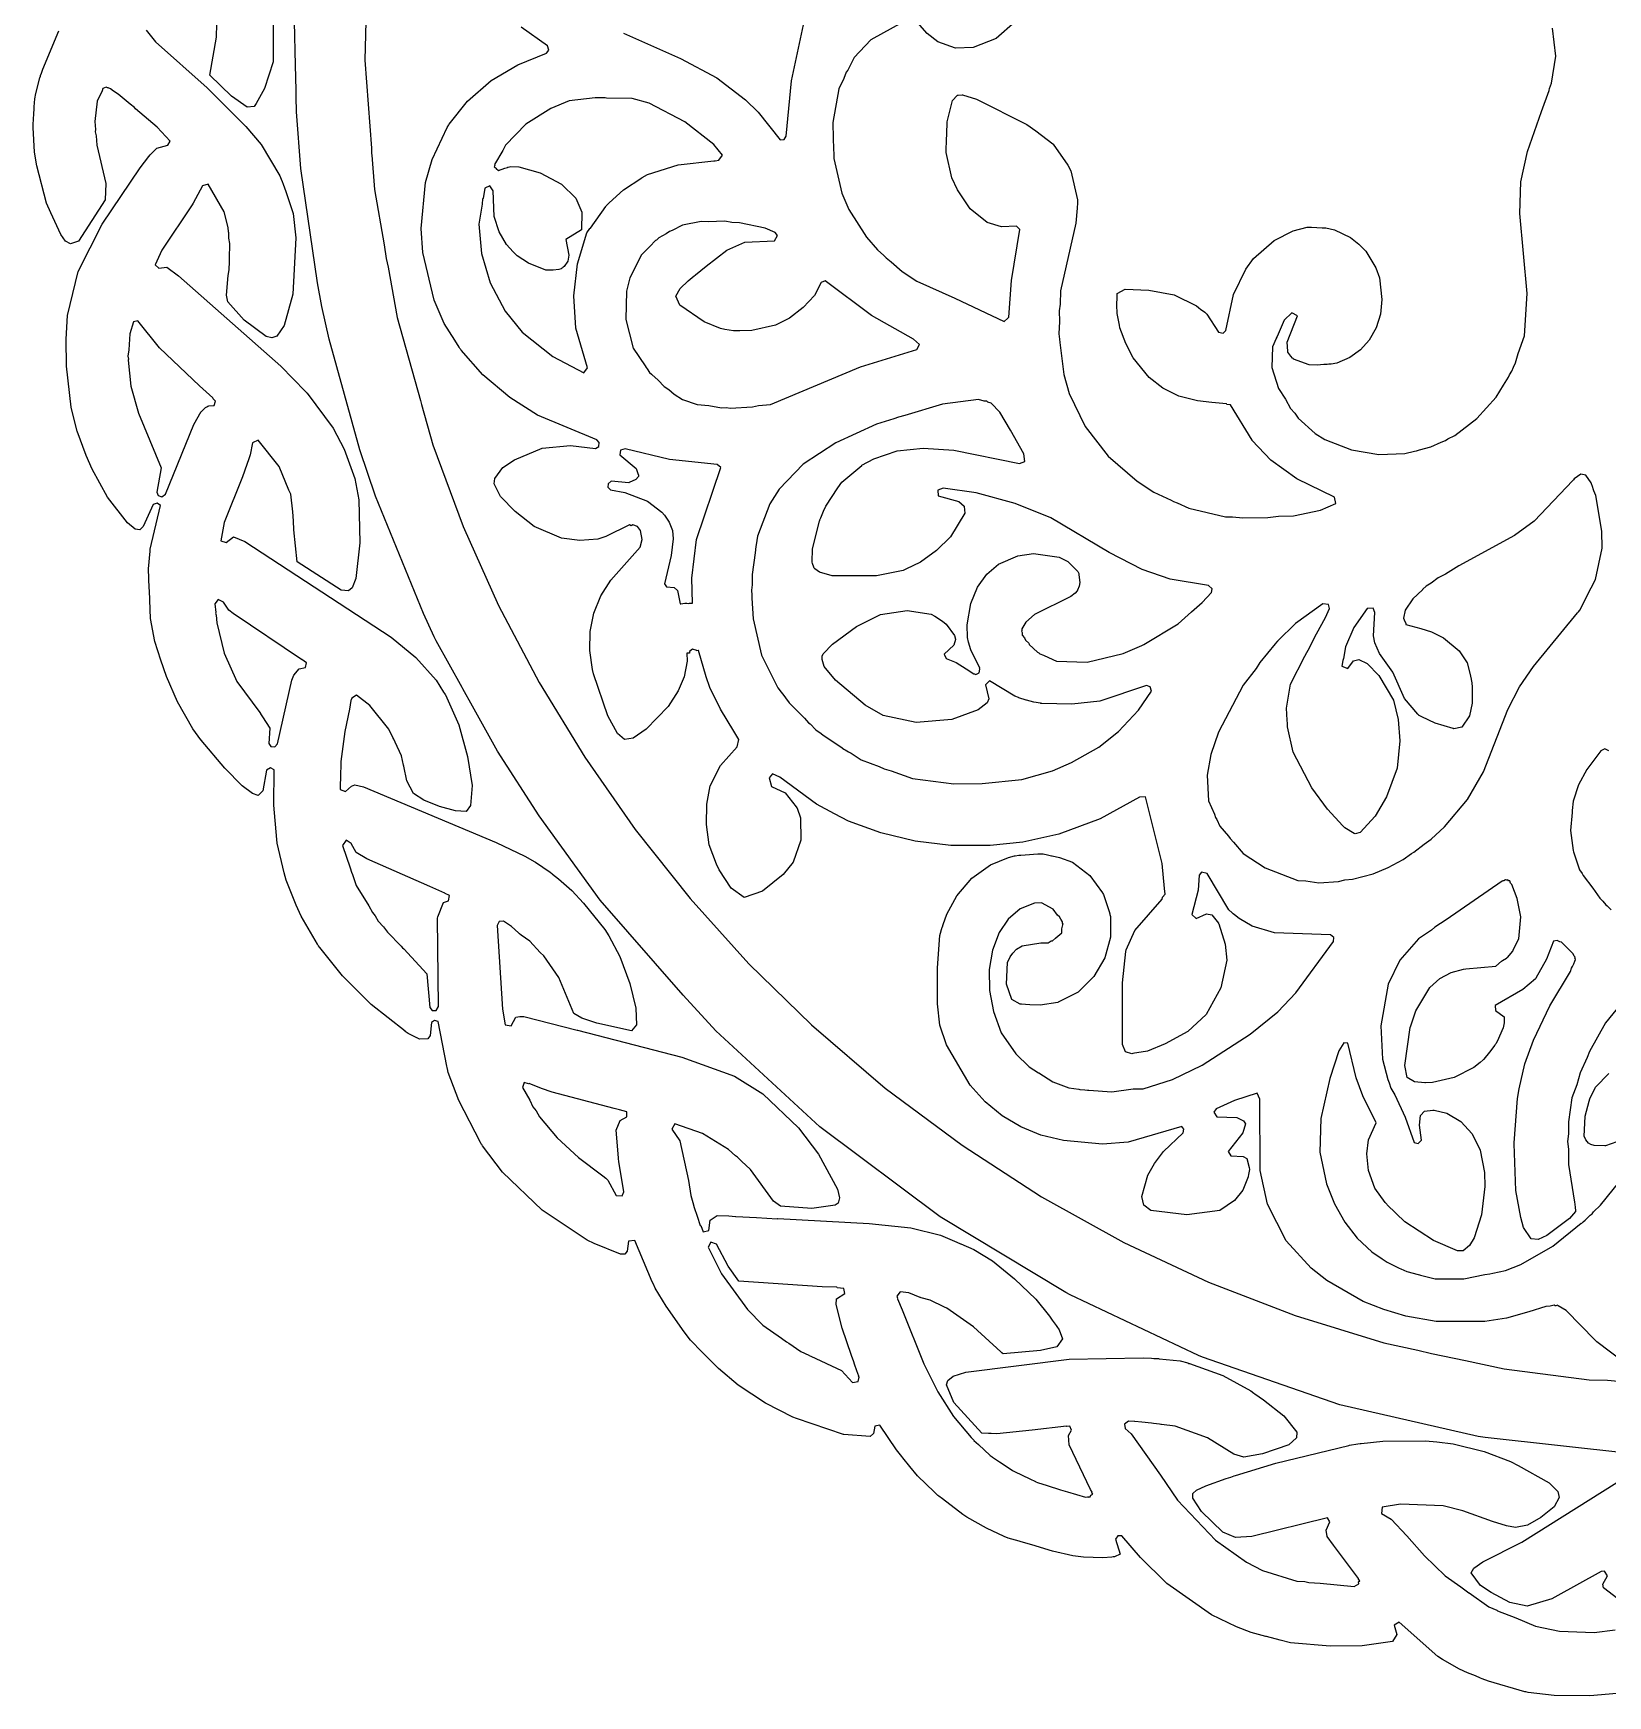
# Model space of a CAD drawing. Header units: millimetres. Extents: x 0 to 300, y 0 to 298.
# Drawn here: x 0.2 to 141.2, y 0.4 to 149.3 of the extents above; entities that cross this region are included whole.
import ezdxf

# ---------------------------------------------------------------- set-up
doc = ezdxf.new("R2010")
doc.units = ezdxf.units.MM
doc.layers.add('CUT', color=7, linetype='CONTINUOUS')

msp = doc.modelspace()

# ---------------------------------------------------------------- linework, layer by layer
at = {"layer": 'CUT'}
for points in [[(30.2275, 158.3949), (29.9241, 146.8549), (30.5012, 138.9629), (30.5271, 138.4811), (30.547, 138.3369), (30.7709, 135.275), (31.6545, 130.3112), (31.8247, 129.0778), (32.0129, 128.2979), (32.8127, 123.8046), (34.8927, 116.3631), (34.9506, 116.1232), (34.9917, 116.009), (36.006, 112.3802), (38.7269, 105.0923), (41.8917, 98.0112), (45.5256, 91.1038), (49.6239, 84.4122), (54.1283, 77.9432), (59.0406, 71.7663), (64.3147, 65.9207), (69.9205, 60.4367), (76.5217, 54.7713), (83.401, 49.6643), (90.5122, 45.0532), (97.8888, 40.9417), (105.4824, 37.3871), (113.23, 34.4142), (121.1837, 31.9729), (124.2135, 31.3191), (125.4355, 31.0072), (128.4853, 30.3973), (131.957, 29.6481), (139.5831, 28.6539), (141.2196, 28.6248), (142.1723, 28.5338)], [(21.7127, 152.7885), (21.7124, 146.7106), (20.9341, 144.3158), (20.1857, 142.9625), (20.0031, 142.7085), (19.3809, 142.6497), (17.9828, 143.61), (16.0247, 145.4881), (16.6349, 148.8981), (16.6581, 150.1026)], [(53.0949, 149.2645), (58.1842, 146.9906), (61.4458, 145.2495), (64.0093, 143.2891), (65.1377, 142.1932), (67.1289, 139.7186), (67.4713, 139.7477), (67.666, 140.0308), (68.1325, 144.9964), (69.2924, 150.4334)], [(88.1619, 150.2827), (86.4506, 148.7897), (84.3909, 147.9723), (82.8211, 147.9117), (81.2365, 148.4739), (80.2833, 149.2274), (78.9667, 150.7132), (75.2225, 148.6598), (73.732, 147.076), (73.1898, 145.9599), (73.0387, 145.7618), (72.829, 145.2172), (72.379, 144.2911), (71.8214, 141.2669), (71.8631, 139.837), (71.8535, 139.4801), (71.8789, 139.2973), (71.9152, 138.0514), (72.6482, 134.9428), (73.2688, 133.4866), (74.8435, 130.9822), (75.8219, 129.8501), (76.3884, 129.3581), (76.5949, 129.1383), (77.0545, 128.7798), (78.0564, 127.9097), (79.3693, 127.0548), (82.7462, 125.5269), (87.1894, 123.4523), (87.5008, 123.7525), (87.6013, 123.8399), (87.8414, 127.1046), (88.5759, 131.691), (88.2799, 131.9835), (86.9368, 131.9123), (85.6659, 132.3161), (84.1377, 133.5427), (82.9832, 135.2446), (82.5037, 136.3048), (81.9878, 138.5753), (82.0252, 139.898), (82.0291, 140.0343), (82.0345, 140.2246), (82.0656, 141.324), (82.5394, 143.2469), (82.9635, 143.6927), (82.9971, 143.6973), (83.0273, 143.7014), (83.0689, 143.7071), (83.4187, 143.7547), (83.4505, 143.7456), (84.688, 143.3388), (89.201, 141.0952), (90.011, 140.5147), (91.5424, 139.3608), (91.5425, 139.3607), (91.5442, 139.3586), (91.5486, 139.3532), (91.563, 139.3354), (92.8654, 137.4521), (93.1395, 136.9382), (93.747, 134.347), (93.7376, 134.1785), (93.7333, 134.1006), (93.7313, 134.0649), (93.7045, 133.5822), (93.5816, 132.2344), (92.2253, 126.1989), (92.1791, 124.9851), (92.1103, 124.3852), (92.1202, 123.4404), (92.0784, 122.3414), (92.1367, 121.8704), (92.137, 121.8456), (92.1735, 121.5742), (92.5307, 118.693), (93.011, 116.9936), (94.4427, 114.022), (96.5024, 111.3744), (99.0972, 109.1327), (100.5909, 108.1579), (102.1259, 107.4485), (102.3319, 107.322), (102.6769, 107.1938), (103.7231, 106.7103), (107.0147, 105.9342), (107.6384, 105.9433), (108.5591, 105.8424), (110.794, 105.8742), (111.7585, 106.0036), (113.0982, 106.0232), (115.5148, 106.5543), (116.8779, 107.1441), (116.7728, 107.6989), (113.3987, 109.3609), (111.0496, 111.0148), (109.4031, 112.7757), (109.3856, 112.7999), (107.4574, 115.9737), (107.1261, 116.0143), (107.0897, 116.0717), (105.7793, 116.1793), (104.4894, 116.3373), (102.8258, 116.7655), (101.3847, 117.4707), (100.1746, 118.439), (98.7259, 120.1896), (98.0673, 121.4658), (97.5475, 122.8768), (97.4978, 123.1114), (97.3049, 124.1644), (97.3025, 124.2005), (97.2991, 124.2531), (97.2907, 124.3784), (97.2671, 124.7339), (97.2844, 125.8402), (97.3052, 125.9531), (98.026, 126.3402), (100.1226, 126.2327), (102.4063, 125.8216), (104.3901, 124.8322), (104.585, 124.687), (104.598, 124.6773), (104.7553, 124.56), (105.1386, 124.2743), (105.3244, 124.0967), (106.3627, 122.4848), (106.8031, 122.389), (107.0379, 122.6445), (107.7239, 125.8523), (108.811, 128.1173), (109.5183, 129.0766), (111.3581, 130.6943), (113.0675, 131.5471), (114.3136, 131.8828), (114.6934, 131.8951), (115.6688, 131.84), (115.6742, 131.8397), (115.6742, 131.8397), (115.9943, 131.8217), (116.7621, 131.6434), (118.1877, 130.9653), (118.9486, 130.3718), (119.5734, 129.7399), (120.4745, 128.2346), (120.783, 127.3549), (120.9953, 125.4245), (120.8704, 124.0885), (120.507, 122.8717), (119.8669, 121.7687), (119.0817, 120.8899), (118.136, 120.2164), (116.9726, 119.7188), (116.4535, 119.6266), (116.2569, 119.6119), (116.0931, 119.5997), (115.798, 119.5778), (115.2159, 119.5344), (114.5031, 119.5686), (113.088, 120.0752), (113.0766, 120.0867), (113.0465, 120.1174), (113.006, 120.1588), (112.8467, 120.3213), (112.5881, 120.6976), (112.5699, 120.7727), (112.5364, 121.5979), (113.448, 123.958), (112.9449, 124.2141), (112.2608, 123.5741), (111.6227, 122.0941), (111.5474, 121.9516), (111.5426, 121.9083), (111.2227, 121.1665), (111.1563, 119.3303), (111.7521, 117.4341), (112.3696, 116.4981), (112.8165, 115.6416), (113.2004, 115.2387), (113.5008, 114.7833), (115.0229, 113.4001), (115.8944, 112.885), (118.2731, 111.9347), (120.7446, 111.5192), (123.072, 111.6087), (123.9245, 111.8272), (124.1097, 111.8475), (124.3653, 111.9402), (125.3831, 112.201), (126.3062, 112.6437), (126.6996, 112.7863), (126.9102, 112.9334), (127.5464, 113.2385), (129.5055, 114.7515), (131.2292, 116.6539), (131.8857, 117.7328), (132.3492, 118.4485), (132.4506, 118.6611), (132.652, 118.9921), (132.7817, 119.3554), (132.9624, 119.7343), (133.2138, 120.5656), (133.7843, 122.1634), (134.026, 125.9482), (133.363, 133.1023), (133.4523, 135.938), (134.0384, 138.6614), (135.3088, 142.2589), (136.0002, 144.1262), (136.0291, 144.2986), (136.2013, 144.786), (136.5895, 147.1948), (136.2894, 149.7022)], [(143.4083, 0.6934), (139.6412, 0.3606), (136.4424, 0.3908), (134.0965, 0.6572), (133.8971, 0.7058), (133.836, 0.7207), (133.824, 0.7237), (133.8214, 0.7243), (130.5495, 1.6612), (129.999, 1.8834), (129.8526, 1.9425), (129.3788, 2.1338), (128.6841, 2.4142), (127.9713, 2.7281), (126.4266, 3.6213), (126.0086, 3.8866), (122.5662, 6.9434), (122.1002, 6.682), (122.353, 5.8445), (121.9571, 5.2283), (119.2391, 4.8282), (116.389, 4.7984), (112.8147, 5.0865), (111.9084, 5.331), (110.663, 5.667), (110.6247, 5.6773), (109.3103, 6.0319), (107.9739, 6.529), (105.7421, 7.6147), (101.7564, 10.4229), (101.6605, 10.5125), (99.387, 12.7523), (97.7282, 14.6948), (97.3533, 14.6852), (97.1496, 14.3703), (97.5768, 13.0357), (97.05, 12.7971), (96.995, 12.7923), (96.9541, 12.7887), (96.819, 12.7769), (96.0265, 12.7077), (94.2801, 12.7796), (93.3384, 12.897), (91.5112, 13.3203), (89.646, 13.8667), (88.6944, 14.1454), (88.5349, 14.1921), (87.5403, 14.4835), (87.1668, 14.6325), (85.5824, 15.3798), (83.8467, 16.3462), (83.4817, 16.6083), (81.6592, 17.9828), (81.3212, 18.2376), (81.2542, 18.2882), (81.228, 18.3079), (80.934, 18.5848), (79.4245, 20.0472), (78.7222, 20.8923), (78.1148, 21.6621), (78.1055, 21.6739), (78.0187, 21.7839), (77.5442, 22.3852), (76.0537, 24.5913), (75.5817, 24.5089), (75.4879, 23.8586), (75.1812, 23.5782), (72.8203, 23.7563), (72.7922, 23.7643), (68.5638, 25.1795), (68.2562, 25.3193), (65.8017, 26.5744), (63.3681, 28.1898), (61.5869, 29.6823), (60.1188, 31.1262), (59.0795, 32.2123), (58.5252, 32.9494), (56.8987, 35.2506), (55.9206, 36.8743), (55.8547, 37.0126), (55.8267, 37.0712), (55.7867, 37.1552), (55.6516, 37.4388), (54.0905, 41.1216), (53.5262, 41.0793), (53.4104, 40.1662), (53.1912, 39.9114), (53.1584, 39.9094), (52.8293, 39.9086), (50.4493, 40.8738), (49.8411, 41.1524), (45.7909, 43.8393), (42.2491, 47.2576), (40.4633, 49.6146), (40.3864, 49.7291), (40.3781, 49.7416), (40.344, 49.7923), (40.2719, 49.8996), (38.3501, 53.6865), (37.3948, 56.1935), (37.3121, 56.5081), (37.2947, 56.5744), (37.2799, 56.6305), (37.2501, 56.7441), (36.4981, 60.7438), (36.1666, 60.8514), (35.8757, 60.6596), (35.7728, 59.4793), (35.5578, 59.1817), (34.8141, 59.1788), (34.7005, 59.2282), (34.6722, 59.2405), (34.6653, 59.2435), (34.5766, 59.2821), (33.8004, 59.6607), (33.5215, 59.8663), (33.5182, 59.8688), (33.5181, 59.8688), (33.5181, 59.8688), (30.4833, 62.2823), (27.9031, 64.8325), (25.8811, 67.3628), (25.8477, 67.41), (25.774, 67.5143), (25.7367, 67.5671), (25.6637, 67.6704), (24.205, 70.1838), (23.7718, 71.1564), (22.8701, 73.4089), (22.6961, 74.0686), (22.074, 76.7214), (22.0376, 77.0627), (21.7649, 80.1167), (21.8002, 83.2771), (21.4688, 83.4656), (21.1081, 83.2586), (20.7756, 81.3991), (20.3647, 80.9998), (19.8555, 81.1644), (18.9278, 81.867), (17.3649, 83.448), (15.2644, 85.9495), (15.263, 85.9514), (15.2454, 85.9751), (15.2366, 85.9868), (14.5142, 86.9566), (13.1327, 89.3903), (12.144, 91.6545), (11.636, 93.1162), (11.1204, 94.7735), (10.7296, 96.8539), (10.6228, 99.3051), (10.6212, 99.3417), (10.6117, 99.5599), (10.5361, 101.2934), (10.6791, 102.8618), (10.7037, 103.0472), (11.6109, 106.9633), (11.3077, 107.1842), (10.9542, 107.0584), (10.0729, 105.0856), (9.7622, 104.7696), (9.3362, 104.8528), (8.6508, 105.3975), (6.879, 107.7223), (5.5115, 110.2131), (4.9597, 111.4251), (4.1633, 113.6061), (3.767, 115.1273), (3.627, 115.7773), (3.1996, 119.4263), (3.1689, 121.8552), (3.2948, 123.97), (4.249, 127.913), (6.406, 132.1614), (9.8091, 137.2138), (10.5686, 138.2304), (10.69, 138.3554), (11.0075, 138.6814), (11.0747, 138.7504), (11.1458, 138.8234), (11.2765, 138.9576), (12.2653, 139.2328), (12.4719, 139.5927), (11.3227, 140.8493), (9.3788, 142.4942), (9.2763, 142.5941), (8.8897, 142.9082), (7.8314, 143.8037), (7.4032, 144.0674), (7.1333, 144.2891), (6.9154, 144.3678), (6.8942, 144.3808), (6.8851, 144.3787), (6.7457, 144.429), (6.461, 144.2939), (6.3985, 144.0998), (5.9505, 143.1804), (5.7448, 141.3449), (5.8022, 140.6474), (5.7773, 140.4395), (5.8499, 140.066), (5.9196, 139.2192), (6.734, 135.8048), (6.6473, 134.3284), (4.2761, 130.633), (3.5453, 130.4034), (3.111, 130.6484), (2.691, 131.2467), (1.7909, 133.1646), (1.4117, 134.0495), (0.5334, 137.3912), (0.3309, 138.6062), (0.2206, 140.8115), (0.2238, 140.8962), (0.2564, 141.7438), (0.2607, 141.8561), (0.292, 142.6714), (0.3686, 143.3824), (0.4523, 143.8714), (0.8041, 145.2712), (0.8579, 145.4259), (0.8724, 145.4677), (0.9452, 145.6773), (1.0714, 146.0408), (2.525, 149.4602)], [(10.3223, 149.5343), (11.1549, 148.4825), (15.7904, 144.3594), (19.265, 140.9151), (20.6262, 139.3032), (22.3169, 136.4951), (22.4281, 136.2013), (22.5112, 135.9818), (22.5976, 135.7534), (22.856, 135.071), (23.4851, 133.1262), (23.7352, 130.9439), (23.4628, 125.8916), (22.6829, 123.091), (22.0304, 122.1337), (21.6017, 121.9824), (21.0753, 122.0918), (19.1244, 123.5707), (17.6436, 125.1933), (17.5144, 125.7863), (17.6807, 127.5571), (17.7819, 128.0793), (17.7991, 128.8169), (17.809, 128.9223), (17.8045, 129.0493), (17.8363, 130.4125), (17.7392, 130.9048), (17.7225, 131.3784), (17.6932, 131.4853), (17.6869, 131.8722), (17.3261, 133.2542), (15.878, 135.7429), (15.3899, 135.5955), (14.5573, 134.0395), (14.464, 133.885), (11.7329, 129.8326), (11.1505, 128.5244), (11.4748, 128.2126), (12.1766, 128.3063), (13.2375, 127.5305), (22.3916, 119.4343), (24.6172, 117.1801), (24.7053, 117.0726), (24.7326, 117.0392), (24.7367, 117.0342), (24.7545, 117.0124), (27.0929, 113.8734), (28.0539, 112.0002), (29.0209, 109.3932), (29.3799, 107.4776), (29.47, 103.6167), (29.1061, 100.4303), (28.7727, 99.5937), (28.4689, 99.3316), (27.8066, 99.3771), (23.8455, 101.9244), (23.5612, 104.7802), (23.5423, 105.5735), (23.4904, 105.9683), (23.4889, 106.0189), (23.4838, 106.3994), (23.278, 107.9816), (23.1049, 108.3457), (22.244, 110.4653), (20.3668, 112.8036), (19.8483, 112.5866), (19.6456, 111.5107), (19.5803, 111.3241), (19.5212, 111.1554), (19.3433, 110.6471), (18.9487, 109.5197), (17.3301, 105.4526), (17.0291, 103.7899), (17.4867, 103.634), (18.1536, 104.1508), (19.1761, 103.7498), (32.288, 95.1723), (34.4809, 93.3417), (36.2968, 91.3123), (36.9703, 90.2516), (37.0425, 90.1348), (37.0542, 90.1159), (37.1087, 90.0277), (37.1301, 89.9931), (38.3376, 87.3304), (39.1237, 84.4876), (39.5206, 81.8702), (39.3691, 80.0826), (38.9942, 79.5703), (38.0255, 79.6046), (36.6127, 80.003), (35.1911, 80.5603), (34.2758, 81.1613), (33.6704, 82.3075), (33.4112, 83.6023), (33.3694, 83.7171), (33.204, 84.5422), (32.629, 85.7511), (32.522, 86.0452), (32.4188, 86.1932), (32.0711, 86.9242), (30.3802, 89.0385), (29.175, 89.9788), (28.7386, 89.7164), (28.7037, 89.542), (28.6579, 89.5086), (28.5407, 88.7271), (28.1377, 86.7127), (27.7788, 84.0467), (27.762, 83.4906), (27.7254, 83.0844), (27.7474, 83.0035), (27.7027, 81.5214), (28.1802, 81.3576), (28.7175, 81.81), (29.0177, 81.938), (29.7902, 81.7771), (41.6796, 76.7877), (44.25, 75.5638), (45.1464, 75.0522), (45.199, 75.0222), (45.2011, 75.021), (45.2012, 75.021), (46.5122, 74.1208), (46.5127, 74.1204), (46.6593, 74.0051), (46.7299, 73.9496), (47.2528, 73.5383), (48.4421, 72.4682), (49.4969, 71.3557), (51.4191, 68.9813), (51.7765, 68.4127), (52.751, 66.5721), (53.6653, 64.1379), (54.1868, 61.9386), (54.2509, 60.4354), (53.8043, 59.9223), (50.7096, 60.5931), (49.3394, 61.0342), (48.6303, 61.4666), (47.3029, 64.6974), (45.9467, 66.6179), (45.6181, 66.9166), (44.6952, 67.9295), (43.9269, 68.4681), (43.7765, 68.6139), (43.6789, 68.6797), (43.0513, 69.2504), (42.3292, 69.7398), (41.9513, 69.7079), (41.7697, 69.3364), (42.2375, 61.8654), (42.4917, 60.462), (43.0145, 60.3504), (43.4548, 61.1461), (43.7909, 61.2073), (44.1564, 61.1956), (48.9252, 59.9598), (48.9536, 59.9817), (58.3137, 57.568), (63.0237, 55.8375), (65.5606, 54.2599), (68.7686, 51.2336), (70.5542, 48.8649), (72.264, 45.7416), (72.4237, 44.956), (72.3054, 44.4801), (72.0487, 44.2876), (69.9387, 44.0101), (67.1338, 44.2128), (66.5036, 44.6514), (64.4639, 47.501), (63.6452, 48.2461), (63.2976, 48.6054), (63.1153, 48.7284), (62.4928, 49.295), (60.1505, 50.7229), (57.67, 51.5846), (57.4064, 51.106), (58.1424, 50.071), (58.8932, 46.5109), (59.1146, 45.1592), (59.3078, 44.5449), (59.4042, 44.088), (59.6943, 43.3161), (59.9544, 42.4892), (60.0057, 42.4875), (60.2232, 41.909), (60.7224, 42.0179), (60.8477, 42.9656), (61.4738, 43.3863), (62.5245, 43.3304), (63.1009, 43.2958), (63.1379, 43.2977), (65.0094, 43.1981), (66.8323, 43.0627), (66.8955, 43.0977), (75.0892, 42.6615), (78.8143, 42.2682), (81.4742, 41.6051), (82.946, 40.9772), (83.2624, 40.8421), (83.307, 40.8231), (84.4476, 40.3365), (86.1219, 39.3068), (88.1144, 37.7134), (90.0049, 35.8822), (91.2273, 34.3635), (91.4898, 33.994), (91.8215, 33.5271), (91.8853, 33.4372), (92.1054, 33.1274), (92.4079, 32.3148), (91.8873, 31.6084), (90.4213, 31.2715), (87.0851, 30.981), (86.9924, 31.0564), (86.9867, 31.061), (86.9723, 31.0728), (86.8655, 31.1598), (84.4348, 33.4145), (82.0496, 35.0806), (81.844, 35.1621), (80.5607, 35.7912), (79.7298, 36.0013), (79.6693, 36.0269), (79.6557, 36.0298), (78.6324, 36.4356), (77.8539, 36.5397), (77.5561, 36.1588), (77.6325, 35.9682), (77.6313, 35.9656), (77.64, 35.9456), (77.6196, 35.8963), (78.0461, 34.936), (79.9914, 30.0818), (81.2333, 27.5684), (82.6332, 25.36), (84.214, 23.4754), (84.4553, 23.2502), (84.4568, 23.2343), (84.8672, 22.8657), (85.935, 21.869), (86.102, 21.7567), (86.1446, 21.7185), (86.7463, 21.3234), (87.8887, 20.555), (87.9942, 20.504), (88.0982, 20.4357), (89.4843, 19.7831), (89.9755, 19.5455), (90.0204, 19.5307), (90.1577, 19.4661), (91.0222, 19.2012), (92.2079, 18.8112), (92.8629, 18.6371), (94.4502, 18.1507), (94.6536, 18.1614), (94.6859, 18.1528), (94.7035, 18.164), (94.8904, 18.1739), (94.9435, 18.3162), (95.114, 18.4243), (95.0409, 18.5772), (95.0445, 18.5868), (94.9241, 18.8218), (93.012, 22.8241), (92.9426, 23.6835), (93.2133, 24.1497), (93.0629, 24.4955), (92.7947, 24.4682), (92.7677, 24.5108), (89.6786, 24.1507), (86.5324, 23.8302), (86.012, 23.8512), (85.8111, 23.8593), (85.7796, 23.8606), (85.1918, 23.8843), (82.6585, 26.6322), (82.0149, 28.2118), (82.1236, 28.6046), (82.6007, 28.985), (83.7572, 29.3454), (92.9983, 30.4966), (99.6291, 30.6366), (100.3716, 30.591), (100.5928, 30.5774), (100.9957, 30.5526), (101.0615, 30.5485), (102.9472, 30.3456), (103.6155, 30.1627), (103.7306, 30.1312), (103.7648, 30.1219), (103.7711, 30.1201), (106.7662, 29.0309), (109.2657, 27.6549), (109.5279, 27.4743), (109.616, 27.4136), (110.0156, 27.1384), (110.4055, 26.8698), (112.2286, 25.4319), (113.3799, 23.9704), (113.3545, 23.4631), (112.6707, 22.8456), (110.3246, 22.0403), (108.6356, 21.7334), (107.7446, 22.0069), (105.3801, 23.4578), (102.4879, 24.509), (101.2652, 24.6519), (101.2099, 24.6639), (101.0918, 24.6721), (100.5509, 24.7353), (100.3581, 24.7851), (99.4923, 24.859), (98.8738, 24.9313), (98.8413, 24.9147), (98.3079, 24.9602), (97.9497, 24.6871), (98.0149, 24.3104), (98.5488, 23.811), (101.1825, 20.1198), (102.6942, 17.879), (106.1183, 14.3049), (108.8891, 12.3177), (110.3265, 11.5732), (113.3907, 10.6272), (114.1184, 10.5863), (114.4692, 10.5094), (115.4834, 10.4573), (118.526, 10.1387), (118.9272, 10.3979), (118.9058, 10.5635), (119.0213, 10.6661), (118.9215, 10.8017), (118.9263, 10.8584), (116.6807, 13.8467), (116.1152, 14.6151), (116.009, 15.1973), (116.3475, 15.9379), (116.1254, 16.2921), (109.3623, 14.6153), (107.884, 14.5217), (106.7487, 15.0262), (104.8577, 16.858), (104.0833, 18.0529), (104.0678, 18.4696), (104.404, 18.7879), (105.2404, 19.1616), (107.0729, 19.8043), (107.4822, 19.9479), (107.7643, 20.0468), (107.9027, 20.0954), (111.5082, 21.1896), (118.0352, 22.7794), (118.1202, 22.793), (118.8452, 22.9086), (119.0675, 22.944), (119.1376, 22.9552), (121.0982, 23.1639), (124.9098, 23.1875), (125.9159, 23.0959), (127.4034, 22.9199), (130.1658, 22.2371), (132.5106, 21.3342), (133.2082, 20.9928), (136.0015, 19.4356), (136.7643, 18.6451), (136.898, 18.1278), (136.4501, 17.2706), (135.2439, 16.3396), (134.0515, 15.6509), (132.9758, 15.4242), (132.1809, 15.5764), (130.8993, 15.9607), (128.2538, 16.9345), (126.4809, 17.3608), (122.6819, 17.5069), (121.0258, 17.265), (120.9802, 16.6948), (121.8387, 16.1664), (123.2511, 14.6854), (124.8139, 12.8782), (126.6714, 11.1131), (128.0689, 10.1177), (128.7998, 9.567), (128.8291, 9.5762), (130.5822, 8.3274), (131.2932, 8.0318), (131.3608, 7.9663), (132.9919, 7.3254), (134.7588, 6.5906), (136.9264, 6.1329), (140.012, 6.0149), (141.9122, 6.2567)], [(143.4748, 22.0249), (130.2513, 23.4793), (129.639, 23.5738), (117.2268, 26.4269), (104.9514, 30.6809), (104.5742, 30.8434), (93.0876, 36.2546), (92.6947, 36.4652), (81.4598, 43.2442), (70.6666, 51.319), (61.3499, 59.904), (58.4241, 63.1041), (50.9845, 71.6141), (45.5396, 79.1686), (41.7977, 84.9487), (39.5536, 88.9954), (38.6961, 90.5416), (38.6348, 90.6522), (36.317, 94.8319), (36.1247, 95.2043), (35.1737, 97.2943), (30.8709, 107.7964), (29.4583, 111.9513), (26.7251, 121.8619), (26.056, 124.7707), (25.6745, 126.8998), (24.1709, 137.1388), (23.8044, 142.2276), (23.7722, 143.5489), (23.7572, 144.1656), (23.7028, 146.3997), (23.6085, 150.2708)], [(144.0606, 29.1911), (140.2698, 32.0547), (140.1006, 32.2101), (137.5052, 34.8638), (136.7948, 35.2699), (136.7297, 35.335), (136.578, 35.2893), (136.5254, 35.2858), (136.4294, 35.3532), (136.074, 35.2558), (135.6806, 35.2296), (134.1616, 34.7311), (132.1773, 34.1867), (130.2328, 33.8703), (125.8707, 33.8711), (123.1579, 34.3534), (121.1733, 34.9429), (119.3429, 35.6772), (116.0795, 37.5422), (114.6736, 38.6457), (112.4388, 41.0916), (110.77, 44.3817), (110.1186, 47.4153), (110.0882, 53.8), (109.8359, 54.3332), (107.8087, 53.6801), (106.1513, 52.9248), (105.9543, 52.6388), (106.2183, 52.197), (108.0015, 52.1637), (108.6112, 51.8643), (108.7855, 51.5787), (108.5575, 50.7865), (107.2513, 49.0924), (107.4895, 48.7195), (108.5955, 48.6645), (108.9251, 48.4636), (109.1329, 47.6801), (109.1442, 47.4803), (109.0685, 47.0552), (109.0595, 47.0045), (109.0426, 46.9096), (109.0289, 46.8331), (108.557, 45.6534), (107.8133, 44.7213), (106.48, 43.8229), (103.5319, 43.4368), (100.3063, 43.8216), (99.6828, 44.2847), (99.4941, 45.0765), (100.0473, 46.9819), (100.6304, 48.0328), (101.4335, 49.0946), (103.2185, 50.7617), (103.2704, 51.1017), (103.0759, 51.3403), (98.2756, 49.927), (95.9792, 49.7762), (92.4919, 50.0866), (90.4722, 50.5802), (88.6806, 51.3267), (86.9893, 52.3065), (85.463, 53.5486), (84.1279, 55.034), (82.0122, 58.6703), (81.4121, 60.413), (81.2012, 62.3432), (81.1999, 65.5649), (81.4126, 68.4623), (81.6325, 69.1823), (81.6354, 69.1903), (81.6486, 69.2268), (81.7258, 69.4409), (82.0539, 70.3505), (82.9413, 72.0005), (84.2935, 73.5792), (85.9602, 74.7825), (87.5617, 75.4473), (88.1024, 75.5745), (88.141, 75.5836), (88.148, 75.5853), (88.1491, 75.5855), (88.4953, 75.6436), (88.557, 75.6479), (88.671, 75.6559), (89.0561, 75.6828), (90.187, 75.7619), (90.4422, 75.7702), (90.6758, 75.7511), (91.0667, 75.6695), (91.4043, 75.599), (91.467, 75.586), (92.1286, 75.4479), (93.3019, 75.0194), (94.86, 73.8313), (95.9938, 72.2639), (95.9957, 72.2605), (96.0059, 72.2414), (96.0159, 72.2229), (96.0665, 72.1287), (96.6095, 70.5038), (96.6235, 70.4454), (96.6317, 70.4109), (96.6489, 70.3391), (96.6905, 70.1655), (96.6944, 68.2964), (96.2077, 66.4571), (95.2209, 64.7712), (93.8065, 63.3769), (92.0122, 62.4643), (91.989, 62.4596), (91.9789, 62.4576), (91.9739, 62.4565), (91.9718, 62.4561), (90.3877, 62.1961), (89.4716, 62.2529), (89.0933, 62.2763), (88.7373, 62.2984), (88.612, 62.3062), (87.8688, 62.7144), (87.3878, 64.0898), (87.4799, 66.0455), (87.7065, 66.5304), (87.9426, 66.8702), (88.2784, 67.2218), (88.8043, 67.5323), (90.4544, 67.8068), (91.1262, 67.7916), (91.3903, 67.9625), (91.5024, 67.9811), (91.7656, 68.2052), (91.7924, 68.2225), (91.8065, 68.24), (92.3307, 68.6863), (92.3535, 69.0374), (92.4418, 69.4189), (92.4357, 69.433), (92.4508, 69.4717), (92.388, 69.5683), (92.3955, 69.6851), (92.2376, 69.8983), (92.1372, 70.1341), (91.9618, 70.2707), (91.5705, 70.7991), (90.5063, 71.3891), (89.905, 71.3551), (88.6083, 70.8276), (87.5476, 69.9053), (86.7364, 68.7052), (86.1257, 67.1403), (85.8305, 65.4007), (85.8598, 63.5375), (86.2153, 61.6414), (86.9123, 59.744), (88.2098, 57.8451), (89.4188, 56.6911), (90.2598, 56.1521), (90.2624, 56.1499), (90.2697, 56.1458), (91.5416, 55.3307), (92.9642, 54.7918), (93.8604, 54.6822), (93.9602, 54.649), (94.3985, 54.6164), (94.6519, 54.5855), (94.7695, 54.5889), (96.8251, 54.4364), (98.7233, 54.7048), (99.6283, 54.7314), (102.2436, 55.5618), (104.9047, 56.8461), (109.206, 59.6117), (111.6754, 61.5998), (113.3121, 63.3274), (116.6627, 67.8997), (116.6967, 68.2754), (116.4044, 68.5138), (111.394, 68.6741), (109.3997, 69.2818), (108.2143, 69.9731), (107.8063, 70.2979), (107.6892, 70.3911), (107.6648, 70.4105), (107.5882, 70.4715), (107.2903, 70.7518), (105.3644, 74.0151), (104.843, 74.1351), (104.6422, 73.8604), (104.5427, 72.5157), (103.9758, 70.3192), (104.3609, 69.9852), (105.284, 70.399), (105.7747, 70.3048), (106.3673, 69.5491), (106.374, 69.5386), (106.3786, 69.5313), (106.3949, 69.5057), (106.4111, 69.4803), (106.9817, 67.678), (107.1092, 66.2541), (106.5759, 63.7547), (105.2691, 61.3831), (103.6133, 59.8415), (101.5966, 58.7387), (100.0219, 58.1021), (99.0508, 57.9375), (98.8611, 57.9053), (98.7052, 57.8789), (98.6191, 57.8643), (98.0367, 58.0327), (97.7722, 58.6802), (97.7722, 64.2055), (98.077, 67.0055), (98.1076, 67.1776), (98.88, 68.9085), (101.3162, 71.7084), (101.3498, 71.848), (101.3603, 71.8708), (101.6083, 72.1527), (101.5435, 72.6606), (101.3357, 74.8952), (99.8326, 80.8814), (99.2848, 80.8397), (95.7732, 78.8901), (92.0792, 77.52), (88.8531, 76.8227), (85.9117, 76.5203), (84.9677, 76.4987), (82.3916, 76.5207), (79.197, 76.9135), (76.1255, 77.6408), (73.2326, 78.7034), (71.9788, 79.3435), (70.3679, 80.2027), (67.0814, 82.6419), (66.4398, 82.9176), (66.1198, 82.5587), (66.3321, 81.7951), (67.5777, 81.2201), (68.5584, 79.9634), (68.5941, 79.8976), (68.6196, 79.8504), (68.6232, 79.8438), (68.6243, 79.8418), (68.924, 78.9836), (68.9755, 76.9761), (68.293, 75.0326), (67.3898, 73.9061), (65.5479, 72.4285), (63.8853, 71.8435), (62.7291, 72.6895), (61.6537, 74.3417), (61.4262, 74.8363), (60.7451, 76.5756), (60.5222, 78.3776), (60.5561, 80.2198), (60.8412, 81.8631), (61.7827, 83.6715), (63.2703, 85.3518), (63.4215, 86.0145), (62.9584, 86.7439), (61.7745, 88.7104), (60.8171, 90.6689), (60.4832, 91.609), (59.7986, 93.9738), (59.7648, 93.9619), (59.6569, 93.9351), (59.6386, 93.9866), (59.2781, 94.0852), (59.0088, 93.8796), (58.9851, 93.7486), (58.9752, 93.747), (58.7997, 93.7363), (58.7526, 93.7381), (58.7815, 93.0212), (58.5245, 91.6284), (57.9922, 90.3542), (57.0874, 88.9667), (55.1232, 86.9352), (53.941, 86.1227), (53.1862, 86.0104), (52.5524, 86.5284), (51.6906, 88.1339), (50.4069, 91.8982), (50.3113, 92.2651), (50.0784, 93.961), (50.1094, 95.686), (50.4191, 97.325), (51.0539, 98.8692), (51.9644, 100.2636), (54.5844, 103.2319), (54.7542, 103.9124), (54.6115, 104.7327), (54.352, 105.0953), (53.9081, 105.216), (53.7764, 105.1524), (53.6345, 105.2167), (51.5166, 104.1768), (50.7879, 103.96), (49.1802, 103.8409), (47.5375, 104.0318), (45.0888, 105.0931), (43.3771, 106.4104), (42.0795, 107.7679), (41.489, 108.8979), (41.5539, 109.367), (42.2868, 110.361), (43.3171, 111.0425), (45.8022, 112.0895), (48.3461, 112.3316), (50.5715, 112.0747), (50.8659, 112.2604), (50.9049, 112.6062), (50.6963, 112.8377), (45.3748, 115.0443), (42.9083, 116.6302), (40.499, 118.6774), (38.5507, 120.8632), (38.5078, 120.9287), (38.4394, 121.0329), (38.375, 121.1312), (37.9643, 121.7576), (37.0199, 123.2705), (36.1375, 125.3461), (35.1051, 129.6195), (34.9551, 131.7576), (35.3471, 135.8904), (35.9428, 137.9613), (37.2934, 140.8032), (37.4352, 141.0621), (37.4847, 141.1257), (39.1077, 143.1626), (41.2449, 145.0295), (43.6322, 146.442), (46.2011, 147.4685), (46.4097, 147.7464), (46.2666, 148.1387), (43.9055, 149.8094)], [(141.3328, 84.9756), (140.9786, 85.1706), (140.6217, 84.98), (139.3561, 83.3079), (138.6108, 81.9405), (138.1344, 80.4813), (138.0613, 79.6522), (138.0525, 79.6227), (138.0454, 79.4722), (137.9018, 77.8452), (138.1423, 76.0703), (138.1491, 76.0529), (138.1629, 75.9319), (138.7097, 74.3307), (138.9576, 73.9881), (139.0257, 73.8141), (139.8899, 72.6993), (140.5405, 71.8), (140.7959, 71.5306), (141.0516, 71.2008), (141.1915, 71.1134), (141.5301, 70.7564)], [(142.349, 62.2387), (141.0462, 60.636), (139.6039, 58.057), (139.3942, 57.5103), (138.7724, 56.159), (138.4564, 55.065), (138.0109, 53.9033), (137.7178, 51.7761), (137.7179, 50.7011), (137.629, 50.0066), (137.7181, 49.3264), (137.7182, 47.9379), (138.2716, 44.5544), (138.2883, 44.3965), (138.2992, 44.294), (138.3108, 44.1846), (138.3582, 43.7378), (137.818, 43.0909), (135.7784, 41.5693), (135.0073, 41.2371), (134.3792, 41.2909), (133.6893, 42.3105), (133.4597, 43.2036), (132.9998, 45.605), (132.8499, 49.8023), (132.851, 49.8691), (133.138, 53.858), (133.2944, 54.7075), (133.8216, 56.9592), (134.5884, 59.0765), (136.0418, 62.1647), (137.892, 65.2335), (137.9897, 65.526), (138.0748, 65.6605), (138.1294, 65.7943), (138.1569, 65.8394), (138.2016, 65.9107), (138.2016, 65.9125), (138.2064, 65.9204), (138.2739, 66.1486), (138.3381, 66.306), (138.3276, 66.3301), (138.3382, 66.3661), (138.2987, 66.4516), (138.3181, 66.5099), (138.2259, 66.6091), (138.1361, 66.8033), (137.3276, 67.6121), (137.0895, 67.8658), (136.9484, 67.8743), (136.7104, 68.0164), (136.3641, 67.956), (135.7474, 66.3315), (134.7895, 64.6157), (134.7668, 64.5805), (133.6254, 63.5992), (131.1535, 62.1765), (131.1832, 61.728), (131.9555, 61.1774), (131.9689, 60.6404), (131.8614, 60.1936), (131.3393, 58.9496), (131.202, 58.7615), (131.1419, 58.6793), (131.1108, 58.6368), (130.6452, 57.9992), (130.1324, 57.3665), (130.1317, 57.3658), (130.1231, 57.3581), (130.0848, 57.3236), (129.8234, 57.0881), (129.2391, 56.6209), (127.4948, 55.7265), (125.5369, 55.2749), (124.9049, 55.2606), (124.8628, 55.2616), (123.9394, 55.3505), (123.2849, 55.7306), (123.0692, 56.8208), (123.5482, 60.2212), (123.5538, 60.2451), (123.5581, 60.2635), (123.5607, 60.2742), (123.5624, 60.2814), (124.0333, 61.6931), (125.3084, 63.7872), (126.2102, 64.5981), (127.2195, 65.1347), (128.304, 65.4366), (128.5146, 65.4643), (131.2174, 65.7177), (131.7199, 66.1576), (131.8069, 66.2086), (132.1805, 66.4139), (132.1996, 66.4389), (132.266, 66.4779), (132.7273, 67.0431), (132.7943, 67.2293), (133.2602, 68.1518), (133.4524, 70.111), (133.1346, 71.7625), (132.6473, 73.0068), (132.5397, 73.1334), (132.4622, 73.3431), (132.3921, 73.3439), (132.3515, 73.3548), (132.2923, 73.4244), (132.1742, 73.4023), (132.0667, 73.4311), (131.924, 73.3555), (131.8942, 73.3499), (131.8495, 73.3504), (131.8317, 73.3382), (131.781, 73.3287), (126.7535, 69.8439), (125.7509, 69.2056), (125.4479, 68.939), (124.2912, 68.1372), (122.6054, 66.2385), (121.5836, 64.091), (120.9066, 60.3473), (121.0506, 57.3842), (121.5337, 55.5408), (121.6623, 55.2641), (121.8157, 54.7765), (122.1602, 54.1929), (123.0924, 52.1874), (123.9008, 49.9148), (124.2682, 49.8274), (124.557, 50.1211), (124.3749, 51.4577), (124.461, 52.3291), (124.8246, 52.7238), (125.5574, 52.8071), (125.6744, 52.8095), (125.6896, 52.8098), (125.6992, 52.81), (126.8332, 52.5483), (128.084, 51.7777), (129.0949, 50.6756), (129.8181, 49.213), (130.199, 47.2247), (130.2323, 45.9622), (129.9231, 43.4445), (129.2859, 41.3805), (128.8463, 40.6784), (128.2863, 40.2229), (127.7896, 40.2084), (125.6348, 41.1341), (123.0696, 42.8118), (121.4907, 44.3292), (121.44, 44.3888), (121.3994, 44.4365), (121.3746, 44.4655), (121.3132, 44.5376), (120.38, 45.8107), (119.8194, 47.4164), (119.6582, 48.8989), (119.7934, 50.1633), (120.5022, 51.6721), (119.2902, 54.0859), (118.7044, 55.7138), (117.9566, 58.8142), (117.6115, 58.8436), (117.1532, 58.107), (116.3361, 55.628), (115.534, 52.0655), (115.4434, 49.0542), (116.0456, 46.1988), (116.7618, 44.4177), (117.6877, 42.7838), (118.7973, 41.355), (120.1051, 40.1326), (121.0448, 39.5022), (121.4672, 39.1787), (122.5431, 38.6533), (122.7112, 38.598), (123.2403, 38.3464), (124.2456, 38.0933), (124.3862, 38.0471), (124.4606, 38.0392), (125.7739, 37.7086), (128.3476, 37.7119), (130.225, 38.0746), (130.6884, 38.1359), (130.9445, 38.2136), (132.0828, 38.4336), (133.4473, 38.97), (136.3087, 40.6224), (138.8652, 42.6757), (138.8912, 42.6707), (139.0403, 42.8163), (139.2177, 42.9587), (139.6611, 43.3924), (139.8418, 43.5256), (139.9677, 43.6924), (140.5855, 44.2966), (142.8694, 47.1145)], [(143.0528, 50.3368), (141.0398, 49.6161), (140.9597, 49.6037), (140.0183, 49.6466), (139.706, 49.7167), (139.5077, 49.8459), (139.2762, 50.1398), (139.146, 50.4127), (139.1306, 50.445), (139.1278, 50.4508), (139.2189, 52.2765), (139.5573, 53.6127), (139.5873, 53.6952), (139.5949, 53.7159), (139.5956, 53.7179), (139.633, 53.8208), (140.1466, 54.859), (141.3454, 56.0942)], [(144.0867, 7.5461), (140.8567, 10.0232), (140.805, 10.3523), (141.2194, 11.1077), (140.9492, 11.5048), (140.6411, 11.4858), (136.5038, 9.1893), (136.219, 9.0532), (134.0132, 8.3911), (132.4528, 8.7037), (130.7862, 9.5949), (129.8272, 10.2404), (129.0157, 11.3612), (129.2268, 11.775), (130.0423, 12.3456), (133.5361, 14.1102), (142.0426, 19.4496)]]:
    msp.add_lwpolyline(points, dxfattribs=at)
for points in [[(40.1297, 132.1566), (40.367, 129.5441), (41.1565, 126.893), (42.4945, 124.3731), (44.0015, 122.4883), (46.7465, 120.3057), (49.5189, 118.85), (49.8556, 119.2787), (48.8162, 122.8393), (48.6297, 125.7515), (48.9623, 128.5943), (49.7988, 131.3921), (50.0797, 131.7805), (50.1309, 131.8063), (51.4924, 133.7334), (51.5358, 133.7934), (51.7882, 134.0613), (53.0941, 135.2387), (54.712, 136.3039), (54.7183, 136.3073), (54.7543, 136.3269), (54.7638, 136.3321), (55.2434, 136.5929), (57.9881, 137.4679), (61.1706, 137.8264), (61.3017, 137.8338), (61.3079, 137.8419), (61.6278, 137.878), (61.9383, 138.3281), (61.1711, 139.2957), (58.5832, 141.3144), (55.3957, 142.9974), (53.8564, 143.4107), (51.5671, 143.4542), (51.4383, 143.4705), (51.305, 143.4591), (50.5319, 143.4738), (48.2087, 143.2172), (46.5867, 142.5148), (44.3445, 141.102), (42.5307, 139.2401), (42.2745, 138.7607), (41.5273, 137.5167), (41.5619, 137.4274), (41.4964, 137.305), (41.6653, 137.1601), (41.6761, 137.1325), (41.6938, 137.1357), (41.8882, 136.9691), (42.4585, 137.1761), (42.6818, 137.2365), (42.729, 137.2493), (42.7457, 137.2538), (42.985, 137.3186), (43.7087, 137.2942), (45.6233, 136.7417), (47.5367, 135.7354), (48.8276, 134.4898), (49.3586, 133.2288), (49.3114, 131.6555), (47.9089, 130.7865), (48.1829, 129.3912), (48.1133, 128.8568), (47.7587, 128.364), (47.6851, 128.3056), (47.6092, 128.2453), (47.5656, 128.2107), (47.5047, 128.1623), (47.3027, 128.0848), (46.7711, 128.0244), (46.1349, 128.0264), (44.5657, 128.6546), (43.556, 129.3273), (43.2018, 129.6804), (42.6158, 130.3251), (41.9516, 131.486), (41.5145, 132.849), (41.4221, 135.1577), (41.1104, 135.5919), (40.6578, 135.3686), (40.5084, 134.46), (40.4646, 134.4386), (40.4235, 133.9439)], [(65.1813, 115.9253), (66.2586, 116.0139), (74.313, 119.384), (79.3676, 120.9221), (79.5952, 121.3807), (79.0551, 121.8526), (75.2839, 123.9834), (71.1569, 127.0699), (70.7974, 126.9304), (70.1934, 125.7718), (69.1726, 124.6832), (67.9368, 123.7288), (66.7029, 123.1033), (64.5841, 122.6495), (63.4999, 122.6034), (63.4353, 122.6039), (63.399, 122.6042), (63.3082, 122.605), (62.9274, 122.6082), (62.1666, 122.729), (61.7825, 122.8028), (60.2968, 123.3998), (58.1187, 124.9086), (57.7758, 125.7009), (58.1594, 126.3831), (58.8686, 127.0911), (59.4094, 127.5272), (59.504, 127.6034), (59.5273, 127.6222), (60.4961, 128.4033), (62.338, 129.8204), (63.9409, 130.5327), (66.5951, 130.6735), (66.868, 131.1323), (66.6693, 131.4074), (65.7677, 131.8026), (63.4778, 132.2775), (62.775, 132.3019), (62.1486, 132.4218), (60.6642, 132.3755), (60.0523, 132.3968), (58.3818, 132.0794), (57.4332, 131.5762), (57.2093, 131.4901), (56.9083, 131.2977), (56.2428, 130.9447), (56.0346, 130.7394), (55.9577, 130.6903), (55.4406, 130.1539), (54.7023, 129.4261), (53.6521, 127.3514), (53.3526, 126.145), (53.2855, 123.6075), (53.9648, 121.0491), (55.0256, 119.4772), (55.1026, 119.3174), (55.2084, 119.2065), (55.4266, 118.8831), (55.605, 118.7242), (55.6239, 118.6957), (56.1926, 118.1741), (56.7219, 117.6188), (57.1416, 117.3557), (57.6161, 116.9331), (58.3663, 116.4602), (59.6812, 116.0143), (60.7349, 115.9054), (61.8618, 115.7196), (62.3164, 115.7315), (62.631, 115.6833), (64.6521, 115.805)], [(8.7402, 120.0572), (8.7346, 119.9682), (8.9676, 117.6537), (9.6364, 115.2424), (11.6803, 110.3415), (11.3028, 108.1452), (11.4208, 107.8656), (11.7396, 107.7498), (12.0717, 107.9868), (14.6102, 114.2206), (15.2739, 115.3697), (15.2767, 115.3734), (15.2812, 115.3792), (15.2931, 115.3947), (15.6365, 115.7286), (15.7568, 115.7911), (15.8709, 115.8504), (15.8857, 115.8581), (15.9319, 115.8821), (16.4091, 115.9266), (16.554, 116.3075), (16.3277, 116.5225), (16.3137, 116.5977), (15.0957, 117.6931), (11.5355, 121.0761), (9.5942, 123.4879), (9.1866, 123.4004), (8.8833, 122.3484), (8.7926, 120.8965), (8.7048, 120.3251)], [(84.5073, 91.8969), (84.6447, 91.8131), (84.9443, 91.9767), (85.01, 92.3116), (84.9797, 92.3644), (84.9837, 92.3966), (84.1813, 94.0261), (83.9957, 94.7149), (83.8889, 95.1524), (83.8595, 96.2756), (84.2051, 98.1936), (84.7986, 99.649), (85.6169, 100.8046), (86.6619, 101.7139), (88.4089, 102.4508), (89.8098, 102.6699), (92.116, 102.3266), (92.8732, 101.9609), (93.7779, 101.0613), (93.8567, 100.8764), (93.8569, 100.8746), (93.8654, 100.8056), (93.8732, 100.7424), (93.9568, 100.0666), (93.9059, 99.7297), (93.7447, 99.3832), (93.7318, 99.3554), (93.7266, 99.3441), (93.721, 99.3322), (93.5271, 99.1066), (93.1408, 98.8016), (89.889, 97.1882), (89.1108, 96.4993), (88.7512, 95.9035), (88.7664, 95.7323), (88.7279, 95.6921), (88.7798, 95.5806), (88.8012, 95.3395), (88.9977, 95.113), (89.0977, 94.8984), (89.3798, 94.6285), (89.4274, 94.5184), (90.1649, 93.8148), (90.2907, 93.7566), (90.3694, 93.6814), (90.695, 93.5655), (90.766, 93.5145), (91.8779, 93.0302), (94.6119, 92.9266), (97.8327, 93.7179), (99.506, 94.4324), (99.6722, 94.4993), (102.757, 96.3574), (103.9445, 97.428), (104.9198, 98.2828), (105.75, 99.17), (105.813, 99.5098), (105.4872, 99.8065), (102.0312, 100.3702), (99.5501, 101.2242), (96.5921, 102.7462), (91.3596, 105.8444), (88.1503, 107.1367), (84.6768, 108.0966), (81.7125, 108.5163), (81.2298, 108.3442), (81.2552, 107.8369), (83.1241, 107.3215), (83.5931, 106.9027), (83.5932, 106.9027), (83.5932, 106.9026), (83.5942, 106.9011), (83.6058, 106.8847), (83.6457, 106.2893), (82.3574, 104.1476), (81.1085, 102.9293), (79.6724, 101.8886), (78.3605, 101.2491), (78.146, 101.1522), (75.741, 100.6719), (71.7641, 100.6695), (70.6529, 100.9939), (70.2323, 101.2784), (70.1695, 101.3373), (70.1053, 101.5187), (70.0446, 101.6902), (70.0214, 101.7559), (69.9756, 101.8854), (70.0006, 103.0686), (70.6254, 105.5568), (70.6641, 105.6526), (70.6762, 105.6824), (70.7483, 105.8604), (70.9835, 106.4414), (71.1919, 106.9103), (72.2875, 108.538), (72.6492, 109.0516), (74.4209, 110.5576), (74.4311, 110.564), (74.4343, 110.566), (74.4349, 110.5664), (74.4356, 110.5668), (75.5074, 111.1533), (77.5878, 111.8478), (79.9194, 112.0902), (82.6692, 111.9046), (88.5537, 110.7322), (89.0169, 110.9038), (88.9254, 111.5826), (87.7521, 113.7227), (86.7782, 115.3174), (86.0136, 116.1406), (85.7201, 116.2226), (85.6193, 116.3182), (85.3856, 116.316), (84.8899, 116.4544), (81.6569, 116.0354), (78.2752, 115.0105), (77.7172, 114.8701), (77.298, 114.7143), (75.7397, 114.242), (72.0876, 112.5812), (69.1899, 110.6632), (67.0278, 108.4138), (66.1821, 107.1203), (65.0802, 104.2205), (64.9753, 103.452), (64.9317, 103.2932), (64.8766, 102.7293), (64.609, 100.77), (64.5957, 99.8559), (64.5486, 99.3739), (64.5821, 98.9226), (64.5785, 98.6722), (64.7007, 96.8152), (65.4337, 93.5583), (66.9103, 90.6334), (67.1976, 90.254), (67.2109, 90.2276), (67.2535, 90.1801), (67.9209, 89.2987), (69.0238, 88.1821), (69.0772, 88.1168), (69.184, 88.0198), (69.2918, 87.9107), (69.6543, 87.5071), (69.792, 87.4043), (70.313, 86.8768), (70.8007, 86.5534), (70.9623, 86.4068), (72.5395, 85.3526), (72.8187, 85.1441), (72.9404, 85.0847), (73.2222, 84.8963), (73.4889, 84.771), (74.374, 84.1842), (75.9827, 83.5977), (76.4322, 83.378), (77.0622, 83.2042), (78.9766, 82.5063), (82.6622, 82.0249), (85.2191, 82.0556), (88.7542, 82.4113), (91.4999, 83.1841), (93.2104, 83.9329), (95.6516, 85.3309), (97.4104, 86.7297), (99.2032, 88.6393), (100.3606, 90.3423), (100.2602, 90.7139), (99.9331, 90.8362), (95.7483, 89.4416), (93.2323, 89.1692), (90.5603, 89.2231), (90.5128, 89.2307), (90.4587, 89.2395), (90.4344, 89.2434), (89.835, 89.3401), (89.1784, 89.5131), (89.1441, 89.5249), (88.4964, 89.7482), (88.4691, 89.7576), (88.1363, 89.8724), (85.8755, 91.2547), (85.5152, 90.8897), (85.8095, 89.6583), (85.6499, 89.299), (84.8556, 88.6743), (82.5043, 87.7825), (79.2975, 87.5415), (76.3504, 88.1491), (74.7256, 89.078), (72.0758, 91.3266), (71.0657, 92.5276), (70.8666, 93.1769), (70.8685, 93.3096), (70.8686, 93.3118), (70.8694, 93.3675), (70.8706, 93.4529), (70.9769, 93.6714), (71.8064, 94.5351), (73.9526, 96.1287), (76.1023, 97.1887), (78.4901, 97.5693), (80.6517, 97.233), (80.9786, 97.0395), (81.6537, 96.6045), (81.9866, 96.3366), (82.7298, 95.3104), (82.807, 94.9778), (82.8064, 94.9568), (82.6778, 94.4507), (81.8068, 93.6525), (81.9733, 93.2686), (82.8665, 92.8965), (83.7747, 92.3432), (84.457, 91.8818)], [(58.7539, 98.1995), (58.8936, 98.1834), (58.9987, 98.201), (59.175, 98.2129), (59.2644, 98.2102), (59.1939, 100.4633), (59.6195, 103.9101), (61.8041, 110.3768), (61.4749, 110.6338), (57.2079, 111.0861), (53.2417, 112.0315), (52.8225, 111.906), (52.7537, 111.5022), (54.2074, 110.2754), (54.4112, 109.7387), (54.4256, 109.7008), (54.4359, 109.6737), (54.4369, 109.6709), (54.4188, 109.5548), (54.1858, 109.2768), (53.5888, 109.0174), (53.554, 109.0032), (51.9655, 109.1269), (51.7055, 108.9104), (51.6887, 108.608), (51.9232, 108.364), (53.2087, 108.1223), (55.2278, 107.3545), (56.5057, 106.3522), (56.7651, 106.0902), (57.1709, 105.4809), (57.4653, 104.7239), (57.5332, 103.9842), (57.3569, 102.4771), (56.7414, 99.9409), (56.943, 99.6712), (57.608, 99.6117), (57.9078, 99.3628), (58.1717, 98.1408), (58.2291, 98.1571), (58.4024, 98.1884), (58.5779, 98.2026)], [(120.2298, 73.9758), (121.574, 74.5542), (122.9231, 75.247), (123.6651, 75.7956), (123.8802, 75.9155), (124.7839, 76.6228), (125.4166, 77.0905), (126.6171, 78.1739), (128.6728, 80.6218), (130.1118, 83.1172), (132.288, 88.7043), (133.3244, 90.72), (134.5946, 92.5487), (138.5314, 97.3382), (138.6171, 97.4404), (138.6202, 97.4462), (138.7263, 97.5753), (139.7519, 99.5955), (139.8591, 99.7991), (139.862, 99.8125), (140.1242, 100.329), (140.7222, 103.1309), (140.6953, 104.6637), (140.1572, 107.8452), (139.9984, 108.2824), (139.851, 108.7439), (139.8105, 108.7998), (139.74, 108.9939), (139.2647, 109.6644), (138.8368, 109.7647), (138.2392, 109.3422), (138.1678, 109.2672), (138.1552, 109.2581), (138.0999, 109.196), (134.6412, 105.5672), (132.8927, 104.2748), (127.9095, 101.5677), (126.7087, 100.8162), (126.0408, 100.47), (125.424, 100.0122), (124.9676, 99.7266), (124.6742, 99.4559), (124.6535, 99.4405), (124.6352, 99.4198), (123.7644, 98.6161), (123.1025, 97.5929), (122.9323, 96.8645), (122.9992, 96.7285), (122.9879, 96.6854), (123.1474, 96.4121), (123.1649, 96.2945), (124.4875, 95.9505), (125.4549, 95.6617), (126.5277, 95.0995), (127.9408, 93.9395), (128.6437, 92.8846), (128.8866, 91.9584), (128.9928, 91.4175), (129.0349, 91.2027), (129.0481, 91.1358), (129.0657, 91.046), (129.0826, 90.7284), (129.0786, 89.2582), (128.8591, 88.1297), (128.1558, 87.1111), (127.4471, 86.974), (127.4136, 86.9803), (127.4006, 86.9827), (127.3897, 86.9847), (127.3802, 86.9865), (125.7849, 87.4769), (124.5765, 88.0278), (124.3474, 88.145), (124.3277, 88.1684), (124.3095, 88.19), (124.2323, 88.2816), (123.0466, 89.6888), (121.9821, 92.0208), (120.8077, 93.6958), (120.3759, 94.6623), (120.2625, 95.3035), (120.3801, 97.3811), (120.2389, 97.761), (119.6908, 97.7441), (118.504, 96.0278), (117.7502, 94.3117), (117.5556, 93.2668), (117.5016, 93.0931), (117.5205, 93.0786), (117.4242, 92.5612), (117.9478, 92.3518), (118.4697, 93.0545), (118.9495, 93.1817), (119.6929, 92.8006), (120.7439, 91.7452), (122.0468, 89.5251), (122.4739, 87.8055), (122.6253, 85.8994), (122.3855, 83.4358), (121.4339, 80.8713), (120.4056, 79.1385), (119.0482, 77.6688), (118.6055, 77.5424), (118.5146, 77.5765), (117.6949, 78.103), (117.4951, 78.2778), (116.1363, 79.7497), (114.7178, 81.6813), (113.0671, 84.8549), (112.5609, 87.1384), (112.5421, 87.4886), (112.5321, 87.6757), (112.5293, 87.7286), (112.4708, 88.8228), (112.8117, 90.9454), (114.1048, 93.4551), (114.2766, 93.7885), (114.3911, 94.0107), (115.1393, 95.4629), (115.9609, 96.9255), (116.3142, 97.7385), (116.2125, 98.1045), (115.7049, 98.1647), (113.2674, 96.3894), (111.6848, 94.8325), (111.6557, 94.806), (111.6464, 94.7948), (111.5983, 94.7474), (111.4583, 94.5673), (110.0827, 92.9035), (109.7441, 92.3609), (108.5966, 90.8839), (106.3793, 86.6673), (105.6859, 84.6514), (105.3568, 82.8145), (105.4782, 80.5181), (106.0076, 79.3304), (106.1088, 79.0094), (106.2261, 78.8402), (106.491, 78.2458), (107.2587, 77.3504), (107.406, 77.1378), (107.7139, 76.8194), (108.5847, 75.8037), (110.5429, 74.506), (113.4877, 73.3635), (114.2025, 73.3397), (115.3524, 73.1523), (117.1326, 73.3003), (117.6866, 73.4291), (118.3736, 73.5072)], [(16.6718, 96.4386), (17.3314, 93.7239), (18.4659, 91.1952), (20.5022, 88.4107), (20.5593, 88.3225), (20.5734, 88.3007), (20.7388, 88.0451), (21.4068, 87.0124), (21.3259, 85.6328), (21.5025, 85.3763), (21.8478, 85.3338), (22.1087, 85.615), (23.3785, 91.3076), (23.5593, 91.7515), (24.0409, 92.3398), (24.5915, 92.4475), (24.7025, 92.8823), (24.2616, 93.1726), (24.2589, 93.1797), (18.1287, 97.3006), (17.7433, 97.6017), (17.2591, 98.2974), (16.7845, 98.5459), (16.4813, 98.1409), (16.5665, 97.3793), (16.5572, 97.3254), (16.5941, 97.1329)], [(29.1549, 72.9229), (30.2848, 71.0945), (30.602, 70.5043), (30.8372, 70.2005), (31.1254, 69.7342), (31.5809, 69.2404), (31.9568, 68.7551), (33.1705, 67.5087), (33.2936, 67.36), (33.4131, 67.2541), (35.4733, 65.0206), (35.7346, 61.9953), (35.9555, 61.7354), (36.2966, 61.7389), (36.5236, 62.0807), (36.4404, 69.9945), (36.4537, 70.1252), (36.9507, 71.3914), (37.4031, 71.5499), (37.5058, 72.047), (37.106, 72.2228), (37.089, 72.2533), (35.7314, 72.827), (30.0994, 75.3029), (29.1546, 75.8969), (28.7019, 76.6983), (28.2489, 76.9788), (27.9194, 76.5244), (28.6063, 74.522), (28.7104, 74.1102), (28.8126, 73.9208)], [(44.703, 53.6976), (44.9654, 53.1082), (45.2577, 52.7436), (45.5676, 52.2107), (47.149, 50.3359), (49.0584, 48.5734), (51.2389, 46.9332), (51.5051, 46.7284), (51.6746, 46.55), (52.4362, 45.1554), (52.971, 45.1452), (53.1088, 45.494), (52.7124, 47.8471), (52.6926, 47.9991), (52.6662, 48.2006), (52.6348, 48.4415), (52.6233, 48.5294), (52.4338, 51.0095), (52.7856, 51.8823), (53.3904, 52.2158), (53.3717, 52.6664), (52.7396, 52.831), (52.7265, 52.848), (52.2443, 52.9599), (46.6934, 54.4054), (45.7294, 54.7509), (44.6252, 55.1861), (44.5803, 55.1627), (44.2015, 55.2984), (44.0367, 54.8433)], [(67.2338, 32.3936), (67.6772, 32.0454), (67.9046, 31.9282), (68.9555, 31.1992), (69.6736, 30.8622), (69.7211, 30.8312), (69.8728, 30.7687), (72.6054, 29.4861), (73.5826, 28.4286), (74.0923, 28.507), (74.1775, 28.881), (74.1426, 28.9836), (74.1464, 28.9976), (73.9772, 29.4705), (73.7762, 30.0618), (73.706, 30.2682), (73.514, 30.8331), (72.6777, 33.2938), (72.1185, 35.3967), (72.1618, 35.9095), (72.919, 36.3724), (72.8242, 36.842), (72.227, 36.8841), (72.2028, 36.9403), (70.8786, 36.9791), (63.4055, 37.5057), (62.4578, 38.8277), (61.4106, 40.8005), (60.9042, 40.9866), (60.6598, 40.5394), (61.8516, 38.1355), (64.1766, 34.9398), (65.5545, 33.5585)]]:
    msp.add_lwpolyline(points, close=True, dxfattribs=at)

doc.saveas('drawing.dxf')
